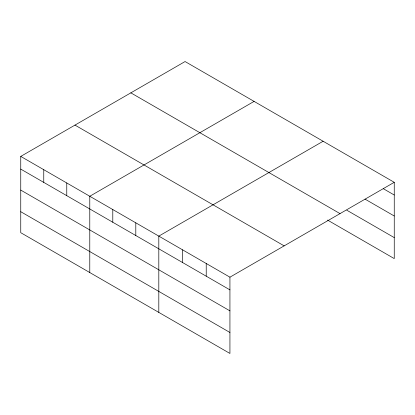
<?xml version="1.0" encoding="UTF-8"?>
<svg xmlns="http://www.w3.org/2000/svg" width="415" height="415" viewBox="0 0 415 415"><rect width="100%" height="100%" fill="white"/><g stroke="black" fill="none" stroke-linecap="round" stroke-linejoin="round"><path stroke-width="0.62" d="M20.75 156.408L229.931 277.179L229.931 353.456L20.75 232.691L20.75 156.408L185.069 61.545L394.25 182.31L394.25 258.592L327.539 220.075M254.099 101.395L89.78 196.264L89.78 272.541M323.129 141.25L158.81 236.119L158.81 312.396M229.931 277.179L394.25 182.31M383.221 188.643L394.25 195.009M365.029 199.122L394.25 215.992M346.836 210.234L394.25 237.608M130.844 92.851L340.025 213.616M74.975 125.102L284.156 245.872M20.75 169.107L229.931 289.877M20.75 190.091L229.931 310.861M20.75 211.707L229.931 332.477M206.224 263.494L206.224 276.193M182.517 249.804L182.517 262.503M135.798 222.834L135.798 235.533M112.792 209.549L112.792 222.248M66.768 182.979L66.768 195.678M43.762 169.694L43.762 182.393"/></g></svg>
